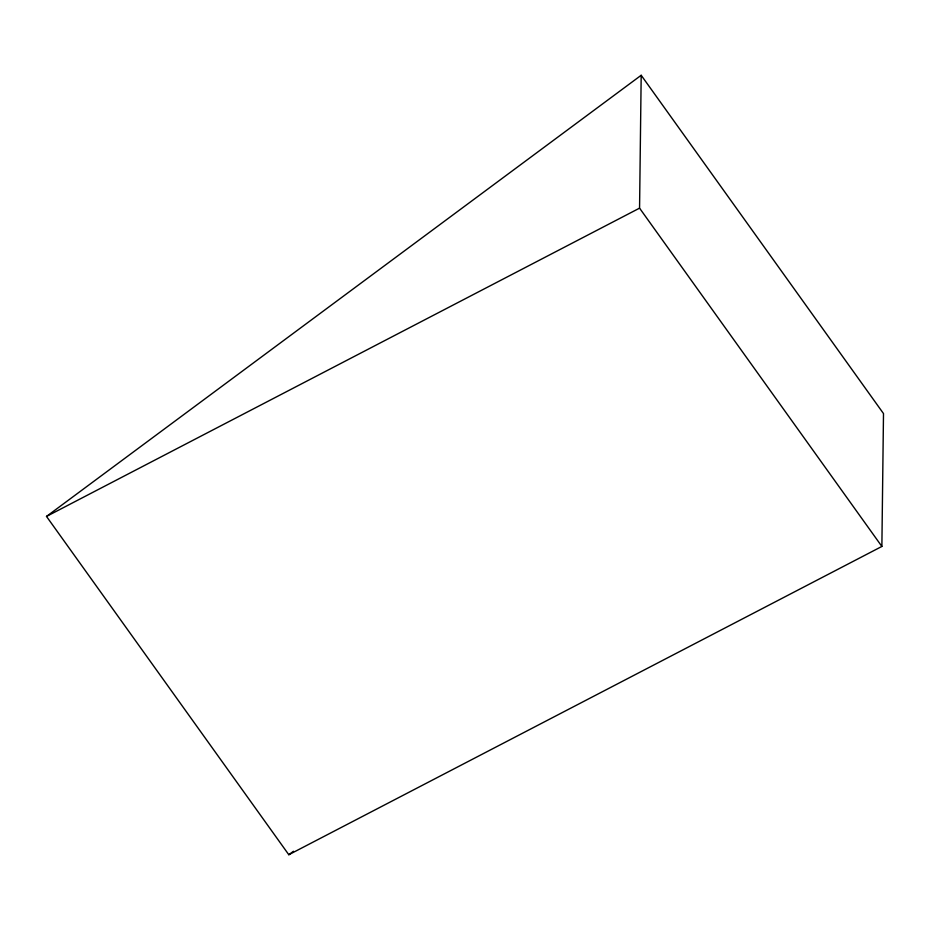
<?xml version="1.0" encoding="UTF-8"?>
<svg xmlns="http://www.w3.org/2000/svg" width="930" height="930" viewBox="0 0 930 930"><rect width="100%" height="100%" fill="white"/><g stroke="black" fill="none" stroke-linecap="round" stroke-linejoin="round"><path stroke-width="1.4" d="M881.873 546.445L639.561 208.146L641.188 75.272L46.5 516.429L288.812 854.728L881.873 546.445L883.5 413.571L641.188 75.272M288.812 854.728L293.473 851.264M46.5 516.429L639.561 208.146"/></g></svg>
